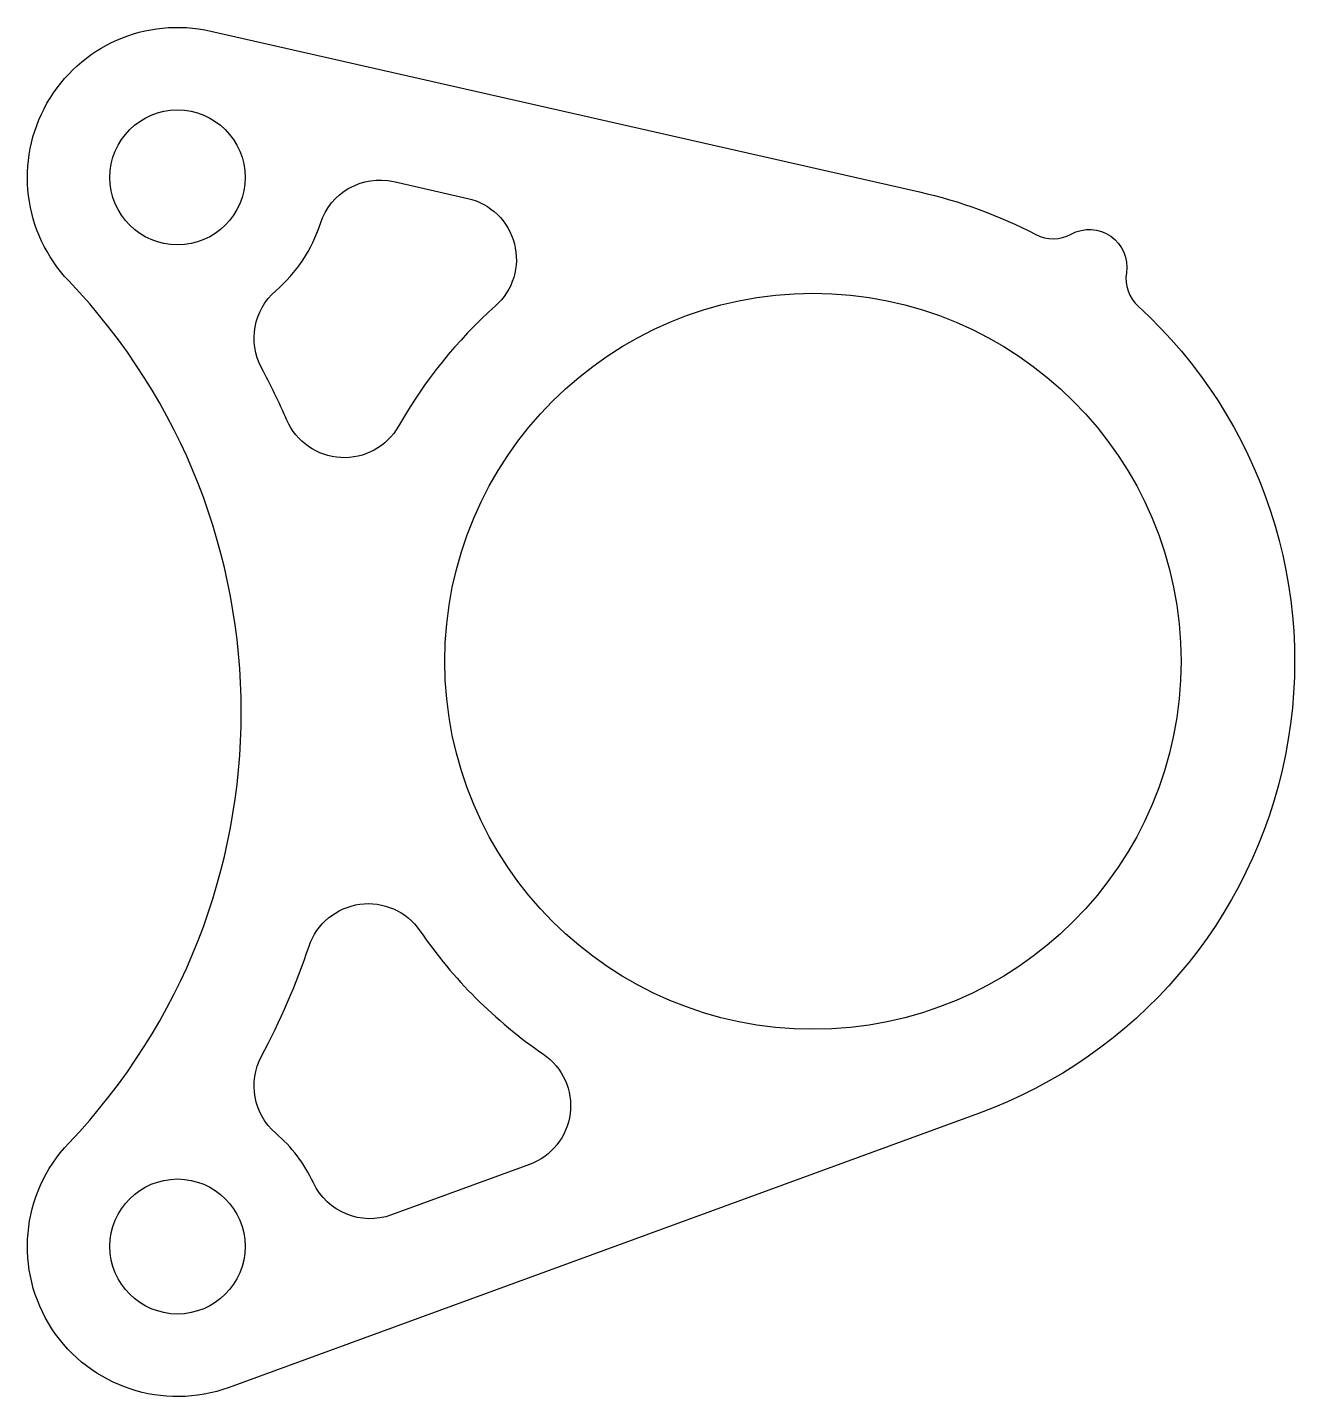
# Model space of a CAD drawing. Extents: x 874 to 976, y 561 to 670.
import ezdxf

# ---------------------------------------------------------------- set-up
doc = ezdxf.new("R2010")
doc.units = 0
doc.layers.get('0').update_dxf_attribs({"linetype": 'CONTINUOUS'})

msp = doc.modelspace()

# ---------------------------------------------------------------- linework, layer by layer
for points in [[(957.9, 653.49, -0.622405), (962.31, 650.4, 0.250919), (963.25, 647.73, -0.562632), (950.49, 583.17), (890.58, 561.26, -0.79319), (877.77, 580.8, 0.399889), (877.77, 649.75, -0.742501), (889.12, 669.73), (945.78, 656.87, -0.064504), (955.07, 653.46, 0.250919)], [(894.31, 648.95, 0.137435), (897.88, 654.35, -0.388567), (903.75, 657.69), (909.66, 656.35, -0.609527), (911.88, 647.75, 0.08153), (904.13, 638.14, -0.61817), (895.2, 638.62, 0.019933), (893.17, 642.81, -0.350338)], [(894.31, 581.6, -0.350338), (893.17, 587.74, 0.041099), (896.98, 596.55, -0.61817), (905.84, 597.78, 0.092355), (915.71, 587.91, -0.609527), (914.6, 579.09), (903.57, 575.06, -0.388567), (897.32, 577.63, 0.105073)]]:
    msp.add_lwpolyline(points, format="xyb", close=True)
for centre, radius in [((886.46, 658.03), 5.4), ((937.26, 619.33), 29.43), ((886.46, 572.53), 5.4)]:
    msp.add_circle(centre, radius)

doc.saveas('drawing.dxf')
